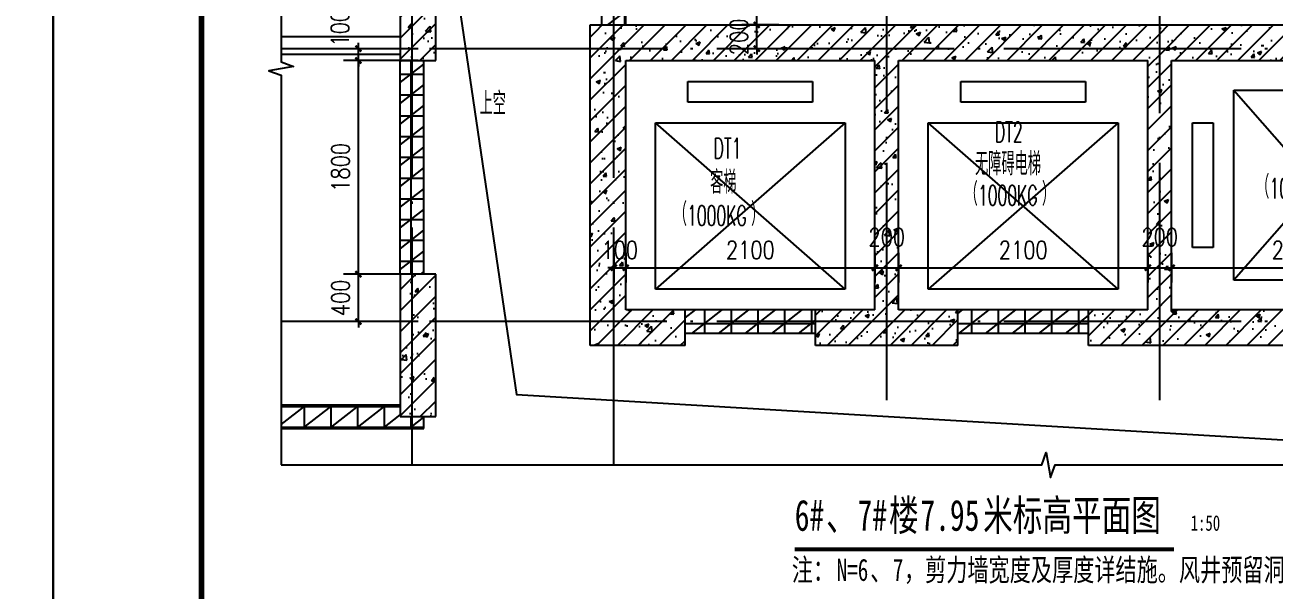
# Model space of a CAD drawing. Extents: x 718358 to 1668613, y -348838 to -159582.
# Drawn here: x 802221 to 812746, y -182146 to -177385 of the extents above; entities that cross this region are included whole.
import ezdxf

# ---------------------------------------------------------------- set-up
doc = ezdxf.new("R2010")
doc.units = 0
doc.header["$LTSCALE"] = 1000
doc.linetypes.add('DOTE', pattern=[2.42, 2, -0.2, 0.02, -0.2])
for name, color, linetype in [('建-图框', 4, 'Continuous'), ('建-墙体', 2, 'Continuous'), ('建-尺寸', 73, 'Continuous'), ('建-影线', 8, 'Continuous'), ('建-房间名', 7, 'Continuous'), ('建-柱子', 6, 'Continuous'), ('建-楼梯', 4, 'Continuous'), ('建-符号', 3, 'Continuous'), ('建-符号说明', 7, 'Continuous'), ('建-轴网', 14, 'DOTE')]:
    doc.layers.add(name, color=color, linetype=linetype)
doc.styles.add('DIM_FONT', font='SIMPLEX.shx', dxfattribs={"width": 0.8, "bigfont": 'GBCBIG.shx'})
doc.styles.add('黑体字', font='simhei.ttf', dxfattribs={"width": 0.7})
doc.dimstyles.new('DIMN50', dxfattribs={"dimscale": 0.5, "dimtxt": 300, "dimasz": 100, "dimexe": 250, "dimexo": 300, "dimgap": 150, "dimtad": 1, "dimdec": 0, "dimzin": 0, "dimdsep": 46, "dimtxsty": 'DIM_FONT', "dimblk": 'ARCHTICK', "dimcen": 0.09, "dimdle": 1, "dimclrt": 7, "dimazin": 2, "dimtfac": 1, "dimtdec": 0, "dimtix": 1, "dimtmove": 2, "dimatfit": 3, "dimldrblk": 'ARCHTICK', "dimfxl": 1, "dimtolj": 1, "dimtzin": 0, "dimarcsym": 0})
pattern_1 = [(0, (0, 0), (0, 175), []), (37.875, (200, 0), (-84.807639, 109.038328), []), (90, (200, 0), (-225, 1e-14), [])]
pattern_2 = [(45, (0, 0), (-88.388348, 88.388348), []), (50, (0, 0), (358.63009, -31.37607), [37.5, -412.5]), (355, (0, 0), (-69.37567, 376.09607), [30, -330]), (100.4514, (29.9, -2.6), (289.25469, 344.71977), [31.8701, -350.57106]), (46.1842, (0, 100), (533.62052, -82.7595), [56.25, -618.75]), (96.6356, (44.47, 93.1), (467.33135, 487.05894), [47.80514, -525.8565]), (351.1842, (0, 100), (467.33097, 487.0593), [45, -495]), (21, (50, 75), (298.45353, -201.30945), [37.5, -412.5]), (326, (50, 75), (121.65767, 362.57502), [30, -330]), (71.4514, (74.87, 58.22), (420.11131, 161.26525), [31.8701, -350.57106]), (37.5, (0, 0), (6.079928, 166.446927), [0, -326, 0, -335, 0, -331.25]), (7.5, (0, 0), (131.53477, 197.205856), [0, -191, 0, -318.5, 0, -126.25]), (327.5, (-111.5, 0), (266.911218, -11.277436), [0, -125, 0, -390, 0, -517.5]), (317.5, (-161.5, 0), (291.593085, 50.05249), [0, -162.5, 0, -259, 0, -367.5])]

# ---------------------------------------------------------------- blocks, each defined once
blk = doc.blocks.new('_ArchTick')
at = {"color": 0, "linetype": 'ByBlock', "const_width": 0.4}
blk.add_lwpolyline([(-0.5, -0.5), (0.5, 0.5)], dxfattribs=at)
blk = doc.blocks.new('*D2287')
at = {"layer": 'Defpoints', "color": 0, "transparency": 16777216}
for p in [(807183, -179154), (807283, -179154), (807283, -179431)]:
    blk.add_point(p, dxfattribs=at)
at = {"layer": '建-尺寸', "color": 0, "lineweight": -2, "transparency": 16777216}
for p, q in [((807183, -179304), (807183, -179556)), ((807283, -179304), (807283, -179556)), ((807183, -179431), (807133, -179431)), ((807183, -179431), (807283, -179431)), ((807283, -179431), (807333, -179431))]:
    blk.add_line(p, q, dxfattribs=at)
at = {"layer": '建-尺寸', "color": 0, "lineweight": -2, "transparency": 16777216, "xscale": 50, "yscale": 50, "zscale": 50}
blk.add_blockref('_ArchTick', (807183, -179431), dxfattribs=at)
at = {"layer": '建-尺寸', "color": 0, "lineweight": -2, "transparency": 16777216, "xscale": 50, "yscale": 50, "zscale": 50, "rotation": 180}
blk.add_blockref('_ArchTick', (807283, -179431), dxfattribs=at)
at = {"layer": '建-尺寸', "color": 7, "transparency": 16777216, "insert": (807233, -179281), "char_height": 150, "attachment_point": 5, "style": 'DIM_FONT'}
blk.add_mtext('\\A1;100', dxfattribs=at)
blk = doc.blocks.new('*D2288')
at = {"layer": 'Defpoints', "color": 0, "transparency": 16777216}
for p in [(807283, -179154), (809383, -179154), (809383, -179431)]:
    blk.add_point(p, dxfattribs=at)
at = {"layer": '建-尺寸', "color": 0, "lineweight": -2, "transparency": 16777216}
for p, q in [((807283, -179304), (807283, -179556)), ((809383, -179304), (809383, -179556)), ((807282, -179431), (809383, -179431))]:
    blk.add_line(p, q, dxfattribs=at)
at = {"layer": '建-尺寸', "color": 0, "lineweight": -2, "transparency": 16777216, "xscale": 50, "yscale": 50, "zscale": 50, "rotation": 180}
blk.add_blockref('_ArchTick', (807283, -179431), dxfattribs=at)
at = {"layer": '建-尺寸', "color": 0, "lineweight": -2, "transparency": 16777216, "xscale": 50, "yscale": 50, "zscale": 50}
blk.add_blockref('_ArchTick', (809383, -179431), dxfattribs=at)
at = {"layer": '建-尺寸', "color": 7, "transparency": 16777216, "insert": (808333, -179281), "char_height": 150, "attachment_point": 5, "style": 'DIM_FONT'}
blk.add_mtext('\\A1;2100', dxfattribs=at)
blk = doc.blocks.new('*D2289')
at = {"layer": 'Defpoints', "color": 0, "transparency": 16777216}
for p in [(809383, -179154), (809583, -179154), (809583, -179431)]:
    blk.add_point(p, dxfattribs=at)
at = {"layer": '建-尺寸', "color": 0, "lineweight": -2, "transparency": 16777216}
for p, q in [((809383, -179304), (809383, -179556)), ((809583, -179304), (809583, -179556)), ((809382, -179431), (809583, -179431))]:
    blk.add_line(p, q, dxfattribs=at)
at = {"layer": '建-尺寸', "color": 0, "lineweight": -2, "transparency": 16777216, "xscale": 50, "yscale": 50, "zscale": 50, "rotation": 180}
blk.add_blockref('_ArchTick', (809383, -179431), dxfattribs=at)
at = {"layer": '建-尺寸', "color": 0, "lineweight": -2, "transparency": 16777216, "xscale": 50, "yscale": 50, "zscale": 50}
blk.add_blockref('_ArchTick', (809583, -179431), dxfattribs=at)
at = {"layer": '建-尺寸', "color": 7, "transparency": 16777216, "insert": (809483, -179173), "char_height": 150, "attachment_point": 5, "style": 'DIM_FONT'}
blk.add_mtext('\\A1;200', dxfattribs=at)
blk = doc.blocks.new('*D2290')
at = {"layer": 'Defpoints', "color": 0, "transparency": 16777216}
for p in [(809583, -179154), (811683, -179154), (811683, -179431)]:
    blk.add_point(p, dxfattribs=at)
at = {"layer": '建-尺寸', "color": 0, "lineweight": -2, "transparency": 16777216}
for p, q in [((809583, -179304), (809583, -179556)), ((811683, -179304), (811683, -179556)), ((809582, -179431), (811683, -179431))]:
    blk.add_line(p, q, dxfattribs=at)
at = {"layer": '建-尺寸', "color": 0, "lineweight": -2, "transparency": 16777216, "xscale": 50, "yscale": 50, "zscale": 50, "rotation": 180}
blk.add_blockref('_ArchTick', (809583, -179431), dxfattribs=at)
at = {"layer": '建-尺寸', "color": 0, "lineweight": -2, "transparency": 16777216, "xscale": 50, "yscale": 50, "zscale": 50}
blk.add_blockref('_ArchTick', (811683, -179431), dxfattribs=at)
at = {"layer": '建-尺寸', "color": 7, "transparency": 16777216, "insert": (810633, -179281), "char_height": 150, "attachment_point": 5, "style": 'DIM_FONT'}
blk.add_mtext('\\A1;2100', dxfattribs=at)
blk = doc.blocks.new('*D2291')
at = {"layer": 'Defpoints', "color": 0, "transparency": 16777216}
for p in [(811683, -179154), (811883, -179154), (811883, -179431)]:
    blk.add_point(p, dxfattribs=at)
at = {"layer": '建-尺寸', "color": 0, "lineweight": -2, "transparency": 16777216}
for p, q in [((811683, -179304), (811683, -179556)), ((811883, -179304), (811883, -179556)), ((811682, -179431), (811883, -179431))]:
    blk.add_line(p, q, dxfattribs=at)
at = {"layer": '建-尺寸', "color": 0, "lineweight": -2, "transparency": 16777216, "xscale": 50, "yscale": 50, "zscale": 50, "rotation": 180}
blk.add_blockref('_ArchTick', (811683, -179431), dxfattribs=at)
at = {"layer": '建-尺寸', "color": 0, "lineweight": -2, "transparency": 16777216, "xscale": 50, "yscale": 50, "zscale": 50}
blk.add_blockref('_ArchTick', (811883, -179431), dxfattribs=at)
at = {"layer": '建-尺寸', "color": 7, "transparency": 16777216, "insert": (811783, -179173), "char_height": 150, "attachment_point": 5, "style": 'DIM_FONT'}
blk.add_mtext('\\A1;200', dxfattribs=at)
blk = doc.blocks.new('*D2292')
at = {"layer": 'Defpoints', "color": 0, "transparency": 16777216}
for p in [(811883, -179154), (813983, -179154), (813983, -179431)]:
    blk.add_point(p, dxfattribs=at)
at = {"layer": '建-尺寸', "color": 0, "lineweight": -2, "transparency": 16777216}
for p, q in [((811883, -179304), (811883, -179556)), ((813983, -179304), (813983, -179556)), ((811882, -179431), (813983, -179431))]:
    blk.add_line(p, q, dxfattribs=at)
at = {"layer": '建-尺寸', "color": 0, "lineweight": -2, "transparency": 16777216, "xscale": 50, "yscale": 50, "zscale": 50, "rotation": 180}
blk.add_blockref('_ArchTick', (811883, -179431), dxfattribs=at)
at = {"layer": '建-尺寸', "color": 0, "lineweight": -2, "transparency": 16777216, "xscale": 50, "yscale": 50, "zscale": 50}
blk.add_blockref('_ArchTick', (813983, -179431), dxfattribs=at)
at = {"layer": '建-尺寸', "color": 7, "transparency": 16777216, "insert": (812933, -179281), "char_height": 150, "attachment_point": 5, "style": 'DIM_FONT'}
blk.add_mtext('\\A1;2100', dxfattribs=at)
blk = doc.blocks.new('*D2300')
at = {"layer": 'Defpoints', "color": 0, "transparency": 16777216}
for p in [(808387, -176185), (808723, -176185), (808723, -177385)]:
    blk.add_point(p, dxfattribs=at)
at = {"layer": '建-尺寸', "color": 0, "lineweight": -2, "transparency": 16777216}
for p, q in [((808573, -176185), (808262, -176185)), ((808387, -177386), (808387, -176185)), ((808573, -177385), (808262, -177385))]:
    blk.add_line(p, q, dxfattribs=at)
at = {"layer": '建-尺寸', "color": 0, "lineweight": -2, "transparency": 16777216, "xscale": 50, "yscale": 50, "zscale": 50}
for p, rotation in [((808387, -176185), 90), ((808387, -177385), 270)]:
    blk.add_blockref('_ArchTick', p, dxfattribs=dict(at, rotation=rotation))
at = {"layer": '建-尺寸', "color": 7, "transparency": 16777216, "insert": (808237, -176785), "char_height": 150, "attachment_point": 5, "rotation": 90, "style": 'DIM_FONT'}
blk.add_mtext('\\A1;1200', dxfattribs=at)
blk = doc.blocks.new('*D2301')
at = {"layer": 'Defpoints', "color": 0, "transparency": 16777216}
for p in [(808387, -177385), (808723, -177385), (808723, -177585)]:
    blk.add_point(p, dxfattribs=at)
at = {"layer": '建-尺寸', "color": 0, "lineweight": -2, "transparency": 16777216}
for p, q in [((808387, -177385), (808387, -177335)), ((808573, -177385), (808262, -177385)), ((808387, -177585), (808387, -177385)), ((808573, -177585), (808262, -177585)), ((808387, -177585), (808387, -177635))]:
    blk.add_line(p, q, dxfattribs=at)
at = {"layer": '建-尺寸', "color": 0, "lineweight": -2, "transparency": 16777216, "xscale": 50, "yscale": 50, "zscale": 50}
for p, rotation in [((808387, -177385), 270), ((808387, -177585), 90)]:
    blk.add_blockref('_ArchTick', p, dxfattribs=dict(at, rotation=rotation))
at = {"layer": '建-尺寸', "color": 7, "transparency": 16777216, "insert": (808237, -177485), "char_height": 150, "attachment_point": 5, "rotation": 90, "style": 'DIM_FONT'}
blk.add_mtext('\\A1;200', dxfattribs=at)
blk = doc.blocks.new('*D2302')
at = {"layer": 'Defpoints', "color": 0, "transparency": 16777216}
for p in [(805030, -179485), (805683, -179485), (805683, -179885)]:
    blk.add_point(p, dxfattribs=at)
at = {"layer": '建-尺寸', "color": 0, "lineweight": -2, "transparency": 16777216}
for p, q in [((805030, -179485), (805030, -179435)), ((805533, -179485), (804905, -179485)), ((805030, -179885), (805030, -179485)), ((805533, -179885), (804905, -179885)), ((805030, -179885), (805030, -179935))]:
    blk.add_line(p, q, dxfattribs=at)
at = {"layer": '建-尺寸', "color": 0, "lineweight": -2, "transparency": 16777216, "xscale": 50, "yscale": 50, "zscale": 50}
for p, rotation in [((805030, -179485), 270), ((805030, -179885), 90)]:
    blk.add_blockref('_ArchTick', p, dxfattribs=dict(at, rotation=rotation))
at = {"layer": '建-尺寸', "color": 7, "transparency": 16777216, "insert": (804880, -179685), "char_height": 150, "attachment_point": 5, "rotation": 90, "style": 'DIM_FONT'}
blk.add_mtext('\\A1;400', dxfattribs=at)
blk = doc.blocks.new('*D2303')
at = {"layer": 'Defpoints', "color": 0, "transparency": 16777216}
for p in [(805030, -177685), (805683, -177685), (805683, -179485)]:
    blk.add_point(p, dxfattribs=at)
at = {"layer": '建-尺寸', "color": 0, "lineweight": -2, "transparency": 16777216}
for p, q in [((805533, -177685), (804905, -177685)), ((805030, -179486), (805030, -177685)), ((805533, -179485), (804905, -179485))]:
    blk.add_line(p, q, dxfattribs=at)
at = {"layer": '建-尺寸', "color": 0, "lineweight": -2, "transparency": 16777216, "xscale": 50, "yscale": 50, "zscale": 50}
for p, rotation in [((805030, -177685), 90), ((805030, -179485), 270)]:
    blk.add_blockref('_ArchTick', p, dxfattribs=dict(at, rotation=rotation))
at = {"layer": '建-尺寸', "color": 7, "transparency": 16777216, "insert": (804880, -178585), "char_height": 150, "attachment_point": 5, "rotation": 90, "style": 'DIM_FONT'}
blk.add_mtext('\\A1;1800', dxfattribs=at)
blk = doc.blocks.new('*D2304')
at = {"layer": 'Defpoints', "color": 0, "transparency": 16777216}
for p in [(805030, -177585), (805683, -177585), (805683, -177685)]:
    blk.add_point(p, dxfattribs=at)
at = {"layer": '建-尺寸', "color": 0, "lineweight": -2, "transparency": 16777216}
for p, q in [((805030, -177585), (805030, -177535)), ((805533, -177585), (804905, -177585)), ((805030, -177685), (805030, -177585)), ((805533, -177685), (804905, -177685)), ((805030, -177685), (805030, -177735))]:
    blk.add_line(p, q, dxfattribs=at)
at = {"layer": '建-尺寸', "color": 0, "lineweight": -2, "transparency": 16777216, "xscale": 50, "yscale": 50, "zscale": 50}
for p, rotation in [((805030, -177585), 270), ((805030, -177685), 90)]:
    blk.add_blockref('_ArchTick', p, dxfattribs=dict(at, rotation=rotation))
at = {"layer": '建-尺寸', "color": 7, "transparency": 16777216, "insert": (804875, -177413), "char_height": 150, "attachment_point": 5, "rotation": 90, "style": 'DIM_FONT'}
blk.add_mtext('\\A1;100', dxfattribs=at)

msp = doc.modelspace()

# ---------------------------------------------------------------- hatches: boundary and pattern name
at = {"layer": '建-影线'}
h = msp.add_hatch(dxfattribs=at)
h.set_pattern_fill('钢筋混凝土', color=256, scale=50, style=0)
h.set_pattern_definition(pattern_2)
h.paths.add_polyline_path([(806482.8, -174685.2), (805382.8, -174685.2), (805382.8, -177685.2), (805682.8, -177685.2), (805682.8, -175035.2), (806482.8, -175035.2)])
h = msp.add_hatch(dxfattribs=at)
h.set_pattern_fill('空心砖', color=256, scale=50, style=0)
h.set_pattern_definition(pattern_1)
h.paths.add_polyline_path([(807082.8, -177385.4), (807282.8, -177385.4), (807282.8, -175785.2), (807149.5, -175818.5), (807082.8, -175885.2)])
h = msp.add_hatch(dxfattribs=at)
h.set_pattern_fill('钢筋混凝土', color=256, scale=50, style=0)
h.set_pattern_definition(pattern_2)
h.paths.add_polyline_path([(806982.8, -180085.4), (807282.8, -179785.4), (807282.8, -177685.4), (806982.8, -177385.4)])
h = msp.add_hatch(dxfattribs=at)
h.set_pattern_fill('钢筋混凝土', color=256, scale=50, style=0)
h.set_pattern_definition(pattern_2)
h.paths.add_polyline_path([(806982.8, -177385.4), (807282.8, -177685.4), (809382.8, -177685.4), (809482.9, -177585.4), (809483.1, -177385.4)])
h = msp.add_hatch(dxfattribs=at)
h.set_pattern_fill('钢筋混凝土', color=256, scale=50, style=0)
h.set_pattern_definition(pattern_2)
h.paths.add_polyline_path([(809482.9, -177585.4), (809582.8, -177685.4), (811682.8, -177685.4), (811782.9, -177585.4), (811783.1, -177385.4), (809483.1, -177385.4)])
h = msp.add_hatch(dxfattribs=at)
h.set_pattern_fill('钢筋混凝土', color=256, scale=50, style=0)
h.set_pattern_definition(pattern_2)
h.paths.add_polyline_path([(811782.9, -177585.4), (811882.8, -177685.4), (813982.8, -177685.4), (814282.8, -177385.4), (811783.1, -177385.4)])
h = msp.add_hatch(dxfattribs=at)
h.set_pattern_fill('钢筋混凝土', color=256, scale=50, style=0)
h.set_pattern_definition(pattern_2)
h.paths.add_polyline_path([(809482.9, -179885.4), (809582.8, -179785.4), (809582.8, -177685.4), (809482.9, -177585.4), (809382.8, -177685.4), (809382.8, -179785.4)])
h = msp.add_hatch(dxfattribs=at)
h.set_pattern_fill('钢筋混凝土', color=256, scale=50, style=0)
h.set_pattern_definition(pattern_2)
h.paths.add_polyline_path([(811782.9, -179885.4), (811882.8, -179785.4), (811882.8, -177685.4), (811782.9, -177585.4), (811682.8, -177685.4), (811682.8, -179785.4)])
h = msp.add_hatch(dxfattribs=at)
h.set_pattern_fill('空心砖', color=256, scale=50, style=0)
h.set_pattern_definition(pattern_1)
h.paths.add_polyline_path([(805582.8, -177685.2), (805382.8, -177685.2), (805382.8, -179485.2), (805582.8, -179485.2)])
h = msp.add_hatch(dxfattribs=at)
h.set_pattern_fill('钢筋混凝土', color=256, scale=50, style=0)
h.set_pattern_definition(pattern_2)
h.paths.add_polyline_path([(805682.8, -179485.2), (805382.8, -179485.2), (805382.8, -180685.2), (805682.8, -180685.2)])
h = msp.add_hatch(dxfattribs=at)
h.set_pattern_fill('钢筋混凝土', color=256, scale=50, style=0)
h.set_pattern_definition(pattern_2)
h.paths.add_polyline_path([(807782.8, -179785.4), (807282.8, -179785.4), (806982.8, -180085.4), (807782.8, -180085.4)])
h = msp.add_hatch(dxfattribs=at)
h.set_pattern_fill('空心砖', color=256, scale=50, style=0)
h.set_pattern_definition(pattern_1)
h.paths.add_polyline_path([(808882.8, -179985.4), (808882.8, -179785.4), (807782.8, -179785.4), (807782.8, -179985.4)])
h = msp.add_hatch(dxfattribs=at)
h.set_pattern_fill('钢筋混凝土', color=256, scale=50, style=0)
h.set_pattern_definition(pattern_2)
h.paths.add_polyline_path([(809482.9, -179885.4), (809382.8, -179785.4), (808882.8, -179785.4), (808882.8, -180085.4), (809483.1, -180085.4)])
h = msp.add_hatch(dxfattribs=at)
h.set_pattern_fill('钢筋混凝土', color=256, scale=50, style=0)
h.set_pattern_definition(pattern_2)
h.paths.add_polyline_path([(810082.8, -179785.4), (809582.8, -179785.4), (809482.9, -179885.4), (809483.1, -180085.4), (810082.8, -180085.4)])
h = msp.add_hatch(dxfattribs=at)
h.set_pattern_fill('空心砖', color=256, scale=50, style=0)
h.set_pattern_definition(pattern_1)
h.paths.add_polyline_path([(811182.8, -179985.4), (811182.8, -179785.4), (810082.8, -179785.4), (810082.8, -179985.4)])
h = msp.add_hatch(dxfattribs=at)
h.set_pattern_fill('钢筋混凝土', color=256, scale=50, style=0)
h.set_pattern_definition(pattern_2)
h.paths.add_polyline_path([(811782.9, -179885.4), (811682.8, -179785.4), (811182.8, -179785.4), (811182.8, -180085.4), (811783.1, -180085.4)])
h = msp.add_hatch(dxfattribs=at)
h.set_pattern_fill('钢筋混凝土', color=256, scale=50, style=0)
h.set_pattern_definition(pattern_2)
h.paths.add_polyline_path([(814282.8, -180085.4), (813982.8, -179785.4), (811882.8, -179785.4), (811782.9, -179885.4), (811783.1, -180085.4)])
h = msp.add_hatch(dxfattribs=at)
h.set_pattern_fill('空心砖', color=256, scale=50, style=0)
h.set_pattern_definition(pattern_1)
h.paths.add_polyline_path([(805482.8, -180685.2), (805382.8, -180685.2), (805382.8, -180585.2), (805382.8, -180585.2), (804379.6, -180585.2), (804379.6, -180785.2), (805582.8, -180785.2)])
h = msp.add_hatch(dxfattribs=at)
h.set_pattern_fill('空心砖', color=256, scale=50, style=0)
h.set_pattern_definition(pattern_1)
h.paths.add_polyline_path([(805582.8, -180685.2), (805482.8, -180685.2), (805582.8, -180785.2)])

# ---------------------------------------------------------------- linework, layer by layer
at = {"color": 5}
for p, q in [((805382.6, -177485.2), (804379.6, -177485.2)), ((805382.6, -177635.2), (804379.6, -177635.2))]:
    msp.add_line(p, q, dxfattribs=at)
at = {"layer": '建-图框'}
for points in [[(760408.1, -200980.7), (802458.1, -200980.7), (802458.1, -171280.7), (760408.1, -171280.7)], [(802458.1, -200980.7), (844508.1, -200980.7), (844508.1, -171280.7), (802458.1, -171280.7)]]:
    msp.add_lwpolyline(points, close=True, dxfattribs=at)
at = {"layer": '建-图框', "const_width": 50}
msp.add_lwpolyline([(803708.1, -200480.7), (844008.1, -200480.7), (844008.1, -171780.7), (803708.1, -171780.7)], close=True, dxfattribs=at)
at = {"layer": '建-墙体'}
for p, q in [((807282.8, -177385.4), (807282.8, -175785.2)), ((807082.8, -177385.4), (807082.8, -175885.2)), ((805382.8, -179485.2), (805382.8, -177685.2)), ((805582.8, -179485.2), (805582.8, -177685.2)), ((808882.8, -179785.4), (807782.8, -179785.4)), ((811182.8, -179785.4), (810082.8, -179785.4)), ((808882.8, -179985.4), (807782.8, -179985.4)), ((811182.8, -179985.4), (810082.8, -179985.4)), ((804379.6, -180585.2), (805382.8, -180585.2)), ((805582.8, -180785.2), (805582.8, -180685.2)), ((804379.6, -180785.2), (805582.8, -180785.2))]:
    msp.add_line(p, q, dxfattribs=at)
at = {"layer": '建-影线'}
msp.add_lwpolyline([(805682.8, -175885.2), (806362.7, -180499.6), (816382.8, -181092.4)], dxfattribs=at)
at = {"layer": '建-柱子'}
for p, q in [((805382.8, -174685.2), (805382.8, -177685.2)), ((805682.8, -177685.2), (805682.8, -175035.2)), ((806982.8, -180085.4), (806982.8, -177385.4)), ((806982.8, -177385.4), (809483.1, -177385.4)), ((809483.1, -177385.4), (811783.1, -177385.4)), ((811783.1, -177385.4), (814282.8, -177385.4)), ((805382.8, -177685.2), (805682.8, -177685.2)), ((807282.8, -179785.4), (807282.8, -177685.4)), ((807282.8, -177685.4), (809382.8, -177685.4)), ((809382.8, -179785.4), (809382.8, -177685.4)), ((809582.8, -179785.4), (809582.8, -177685.4)), ((809582.8, -177685.4), (811682.8, -177685.4)), ((811682.8, -179785.4), (811682.8, -177685.4)), ((811882.8, -179785.4), (811882.8, -177685.4)), ((811882.8, -177685.4), (813982.8, -177685.4)), ((805682.8, -179485.2), (805382.8, -179485.2)), ((805382.8, -179485.2), (805382.8, -180685.2)), ((805682.8, -180685.2), (805682.8, -179485.2)), ((807782.8, -179785.4), (807282.8, -179785.4)), ((807782.8, -180085.4), (807782.8, -179785.4)), ((809382.8, -179785.4), (808882.8, -179785.4)), ((808882.8, -180085.4), (808882.8, -179785.4)), ((810082.8, -179785.4), (809582.8, -179785.4)), ((810082.8, -180085.4), (810082.8, -179785.4)), ((811682.8, -179785.4), (811182.8, -179785.4)), ((811182.8, -180085.4), (811182.8, -179785.4)), ((813982.8, -179785.4), (811882.8, -179785.4)), ((807782.8, -180085.4), (806982.8, -180085.4)), ((809483.1, -180085.4), (808882.8, -180085.4)), ((810082.8, -180085.4), (809483.1, -180085.4)), ((811783.1, -180085.4), (811182.8, -180085.4)), ((814282.8, -180085.4), (811783.1, -180085.4)), ((805382.8, -180685.2), (805682.8, -180685.2))]:
    msp.add_line(p, q, dxfattribs=at)
at = {"layer": '建-楼梯'}
for p, q in [((807807.8, -178035.2), (807807.8, -177860.2)), ((807807.8, -177860.2), (808857.8, -177860.2)), ((808857.8, -177860.2), (808857.8, -178035.2)), ((810107.8, -178035.2), (810107.8, -177860.2)), ((810107.8, -177860.2), (811157.8, -177860.2)), ((811157.8, -177860.2), (811157.8, -178035.2)), ((812407.8, -177935.2), (813807.8, -177935.2)), ((813807.8, -177935.2), (812407.8, -179535.2)), ((812407.8, -179535.2), (812407.8, -177935.2)), ((812407.8, -177935.2), (813807.8, -179535.2)), ((808857.8, -178035.2), (807807.8, -178035.2)), ((811157.8, -178035.2), (810107.8, -178035.2)), ((809132.8, -179610.2), (807532.8, -178210.2)), ((807532.8, -179610.2), (807532.8, -178210.2)), ((807532.8, -178210.2), (809132.8, -178210.2)), ((809132.8, -178210.2), (807532.8, -179610.2)), ((809132.8, -178210.2), (809132.8, -179610.2)), ((809832.8, -178210.2), (811432.8, -178210.2)), ((811432.8, -178210.2), (809832.8, -179610.2)), ((809832.8, -179610.2), (809832.8, -178210.2)), ((811432.8, -179610.2), (809832.8, -178210.2)), ((811432.8, -178210.2), (811432.8, -179610.2)), ((812057.8, -178210.2), (812232.8, -178210.2)), ((812057.8, -179260.2), (812057.8, -178210.2)), ((812232.8, -178210.2), (812232.8, -179260.2)), ((812232.8, -179260.2), (812057.8, -179260.2)), ((813807.8, -179535.2), (812407.8, -179535.2)), ((809132.8, -179610.2), (807532.8, -179610.2)), ((811432.8, -179610.2), (809832.8, -179610.2))]:
    msp.add_line(p, q, dxfattribs=at)
at = {"layer": '建-符号'}
for points in [[(804379.6, -174411.5), (804379.6, -177695.7), (804484.6, -177733.9), (804274.6, -177770.9), (804379.6, -177808.2), (804379.6, -181092.4)], [(804379.6, -181092.4), (810788.5, -181092.4), (810826.7, -180987.4), (810863.7, -181197.4), (810901, -181092.4), (817309.9, -181092.4)]]:
    msp.add_lwpolyline(points, dxfattribs=at)
at = {"layer": '建-符号', "const_width": 35}
msp.add_lwpolyline([(808707.3, -181804.3), (811903.4, -181804.3)], dxfattribs=at)
at = {"layer": '建-轴网'}
for p, q in [((805482.8, -181092.4), (805482.8, -174485.7)), ((807182.8, -181092.4), (807182.8, -174485.7)), ((809482.8, -180547.3), (809482.8, -174485.7)), ((811782.8, -180547.3), (811782.8, -174485.7)), ((817309.9, -177585.2), (804379.6, -177585.2)), ((817309.9, -179885.2), (804379.6, -179885.2))]:
    msp.add_line(p, q, dxfattribs=at)

# ---------------------------------------------------------------- texts
at = {"layer": '建-房间名', "style": 'DIM_FONT'}
for s, height, width, p in [('上空', 192.91, 0.8, (806051.7, -178142.8)), ('DT2', 170, 0.564706, (810394.1, -178372.7)), ('DT1', 170, 0.564706, (808023.6, -178509)), ('无障碍电梯', 192.91, 0.8, (810226.6, -178651.9)), ('客梯', 192.91, 0.8, (807994.2, -178806.4)), ('（', 192.9, 0.8, (810139.1, -178906.2)), ('）', 192.9, 0.8, (810790.9, -178906.2)), ('（', 192.9, 0.8, (812595.6, -178846.4)), ('1000KG', 170, 0.564706, (812707.9, -178846.4)), ('1000KG', 170, 0.564706, (810251.5, -178906.2)), ('（', 192.9, 0.8, (807687.9, -179076.3)), ('1000KG', 170, 0.564706, (807800.2, -179076.3)), ('）', 192.9, 0.8, (808339.6, -179076.3))]:
    msp.add_text(s, height=height, dxfattribs=dict(at, width=width)).set_placement(p)
at = {"layer": '建-符号说明', "style": '黑体字', "width": 0.7}
for s, height, p in [('楼', 261.4, (809501.2, -181647.2)), ('米标高平面图', 261.39, (810295.2, -181647.2)), ('6#', 261.39, (808707.3, -181647.2)), ('7#', 261.39, (809236.6, -181647.2)), ('7.95', 261.39, (809765.9, -181647.2)), ('1:50', 130.7, (812043.4, -181647.2)), ('、', 261.4, (808972, -181647.2)), ('注：', 186.71, (808682.4, -182069.5)), ('，剪力墙宽度及厚度详结施。风井预留洞详通风专业施工图。', 186.709, (809627.5, -182069.5)), ('N=6', 186.71, (809060.4, -182069.5)), ('7', 186.7, (809533, -182069.5)), ('、', 186.7, (809344, -182069.5))]:
    msp.add_text(s, height=height, dxfattribs=at).set_placement(p)

# ---------------------------------------------------------------- dimensions: what is measured, and where the dimension line sits
at = {"layer": '建-尺寸'}
for p1, p2, distance, picture, middle in [((808723, -177385.2), (808723, -176185.2), 335.5, '*D2300', (808237.5, -176785.2)), ((808723, -177585.2), (808723, -177385.2), 335.5, '*D2301', (808237.5, -177485.2)), ((805682.8, -179485.2), (805682.8, -177685.2), 652.9, '*D2303', (804880, -178585.2)), ((807182.8, -179154.3), (807282.8, -179154.3), -276.3, '*D2287', (807232.8, -179280.6)), ((807282.8, -179154.3), (809382.8, -179154.3), -276.3, '*D2288', (808332.8, -179280.6)), ((809582.8, -179154.3), (811682.8, -179154.3), -276.3, '*D2290', (810632.8, -179280.6)), ((811882.8, -179154.3), (813982.8, -179154.3), -276.3, '*D2292', (812932.8, -179280.6)), ((805682.8, -179885.2), (805682.8, -179485.2), 652.9, '*D2302', (804880, -179685.2))]:
    dim = msp.add_aligned_dim(p1=p1, p2=p2, distance=distance, dimstyle='DIMN50', dxfattribs=at)
    dim.commit()
    dim.dimension.update_dxf_attribs({"geometry": picture, "text_midpoint": middle})
for base, p1, p2, angle, picture, middle in [((805030, -177585.2), (805682.8, -177685.2), (805682.8, -177585.2), 90, '*D2304', (804875, -177412.8)), ((809582.8, -179430.6), (809382.8, -179154.3), (809582.8, -179154.3), 0, '*D2289', (809482.8, -179173.1)), ((811882.8, -179430.6), (811682.8, -179154.3), (811882.8, -179154.3), 0, '*D2291', (811782.8, -179173.1))]:
    dim = msp.add_linear_dim(base=base, p1=p1, p2=p2, angle=angle, dimstyle='DIMN50', dxfattribs=at)
    dim.commit()
    dim.dimension.update_dxf_attribs({"geometry": picture, "text_midpoint": middle, "dimtype": 161})

doc.saveas('drawing.dxf')
